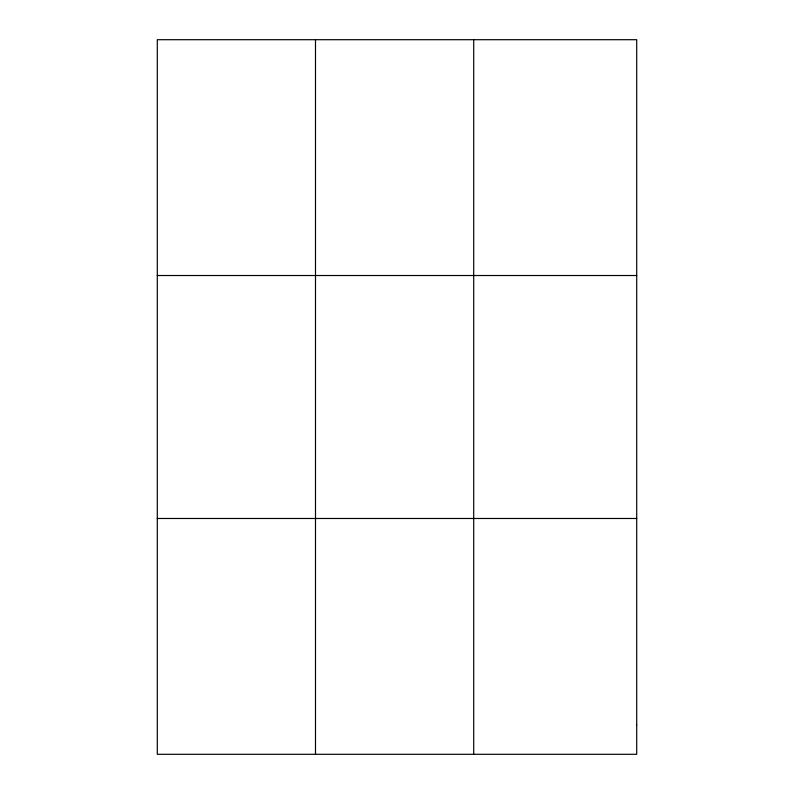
<?xml version="1.0" encoding="UTF-8"?>
<svg xmlns="http://www.w3.org/2000/svg" width="794" height="794" viewBox="0 0 794 794"><rect width="100%" height="100%" fill="white"/><g stroke="black" fill="none" stroke-linecap="round" stroke-linejoin="round"><path stroke-width="1.19" d="M315.496 754.3L315.496 39.7M473.71 754.3L473.71 39.7M157.291 275.518L636.709 275.518M157.291 518.482L636.709 518.482M636.709 724.823L636.709 754.3L157.291 754.3L157.291 39.7L636.709 39.7L636.709 724.823"/></g></svg>
